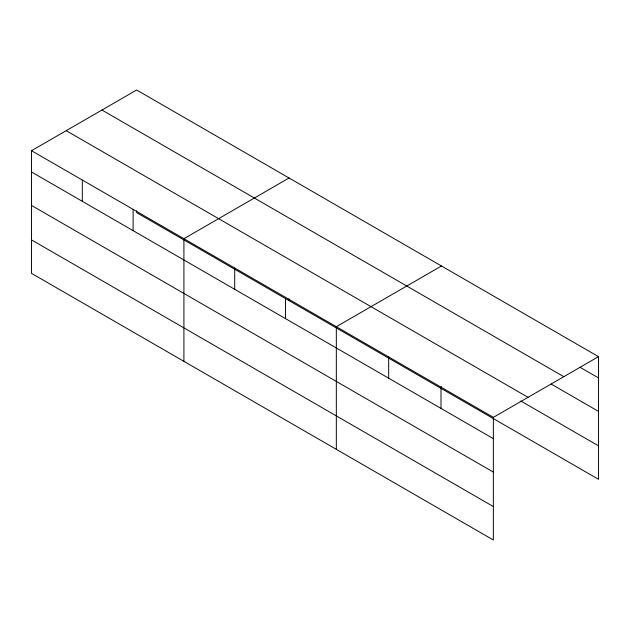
<?xml version="1.0" encoding="UTF-8"?>
<svg xmlns="http://www.w3.org/2000/svg" width="630" height="630" viewBox="0 0 630 630"><rect width="100%" height="100%" fill="white"/><g stroke="black" fill="none" stroke-linecap="round" stroke-linejoin="round"><path stroke-width="0.94" d="M136.647 210.68L136.647 212.641L598.5 479.296L598.5 356.651L136.647 90.003L31.5 150.704L31.5 273.349L493.353 539.997L493.353 417.359L31.5 150.704M289.06 177.999L183.913 238.699L183.913 361.344M441.473 265.986L336.325 326.694L336.325 449.34M493.353 417.359L598.5 356.651M579.923 367.203L598.5 377.929M101.95 110.037L563.803 376.685M551.219 384.087L598.5 411.382M66.197 130.67L528.05 397.325M520.829 401.003L598.5 445.843M31.5 171.982L493.353 438.637M31.5 205.435L493.353 472.083M31.5 239.896L493.353 506.551M441.473 386.662L441.473 388.631M441.008 387.135L441.008 408.413M388.671 356.919L388.671 378.197M289.06 298.675L289.06 300.636M285.524 297.36L285.524 318.646M234.714 268.034L234.714 289.312M133.111 209.373L133.111 230.651M82.302 180.038L82.302 201.316"/></g></svg>
